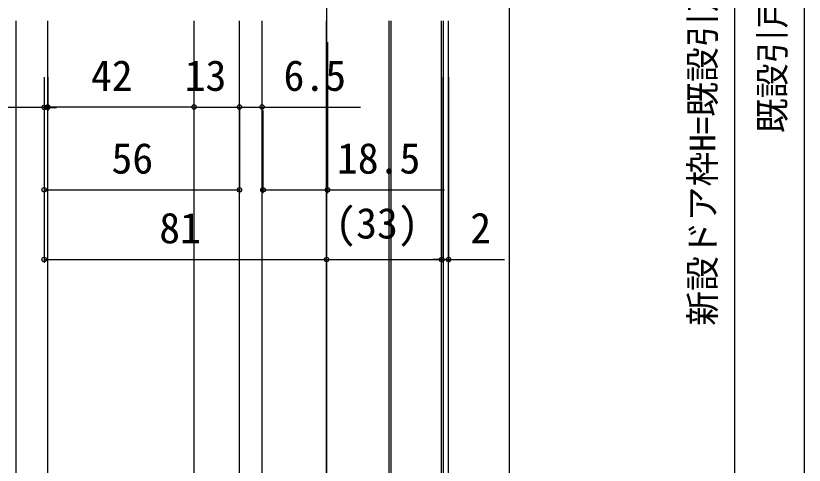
# Model space of a CAD drawing. Units: millimetres, scale not verified. Extents: x -525 to 525, y -783 to 779.
# Drawn here: x -282 to -55.9, y -93.5 to 35.6 of the extents above; entities that cross this region are included whole.
import ezdxf
from ezdxf.enums import TextEntityAlignment as Align

# ---------------------------------------------------------------- set-up
doc = ezdxf.new("R2010")
doc.units = ezdxf.units.MM
doc.header["$LTSCALE"] = 4
for name, color, linetype in [('0-4_YKK_12', 2, 'Continuous'), ('0-5_YKK_13', 4, 'Continuous'), ('0-7_YKK_D', 6, 'Continuous'), ('0-9_YSS_K', 3, 'Continuous')]:
    doc.layers.add(name, color=color, linetype=linetype)
doc.styles.add('ＭＳ ゴシック', font='')
doc.styles.get('ＭＳ ゴシック').set_extended_font_data('MS Gothic')

msp = doc.modelspace()

# ---------------------------------------------------------------- linework, layer by layer
at = {"layer": '0-4_YKK_12'}
for p, q in [((-192.898, 433.786), (-192.898, -282.049)), ((-281.897, -156.533), (-281.897, 34.06)), ((-217.898, -147.777), (-217.898, 34.06)), ((-211.398, -147.833), (-211.398, 34.06)), ((-192.898, -147.033), (-192.898, 34.06)), ((-174.9, -151.326), (-174.9, 34.06)), ((-174.4, -151.423), (-174.4, 34.06)), ((-159.9, -154.503), (-159.9, 34.06)), ((-159.4, -154.676), (-159.4, 34.06)), ((-157.9, -155.253), (-157.9, 34.06))]:
    msp.add_line(p, q, dxfattribs=at)
at = {"layer": '0-5_YKK_13'}
for p, q in [((-272.897, -156.533), (-272.897, 34.06)), ((-230.897, -156.533), (-230.897, 34.06))]:
    msp.add_line(p, q, dxfattribs=at)
at = {"layer": '0-7_YKK_D'}
for p, q in [((-55.897, 276.467), (-55.897, -156.533)), ((-75.897, 271.466), (-75.897, -156.533)), ((-192.641, 27.969), (-192.641, -15.387)), ((-273.898, 17.969), (-273.898, -15.387)), ((-273.898, 17.969), (-273.898, -35.387)), ((-273.898, 17.969), (-273.898, 8.258)), ((-272.898, 17.969), (-272.898, 8.258)), ((-192.898, 17.969), (-192.898, -35.387)), ((-192.898, 17.969), (-192.898, -35.387)), ((-159.897, 17.969), (-159.897, -35.387)), ((-159.897, 16.969), (-159.897, -35.387)), ((-157.9, 17.969), (-157.9, -35.387)), ((-273.898, 9.258), (-296.382, 9.258)), ((-272.898, 9.258), (-273.898, 9.258)), ((-230.898, 9.363), (-272.898, 9.363)), ((-272.898, 9.258), (-270.348, 9.258)), ((-230.898, 9.363), (-217.898, 9.363)), ((-217.898, 8.742), (-217.898, -15.387)), ((-211.398, 8.368), (-211.398, 8.363)), ((-211.141, 8.372), (-211.141, -15.387)), ((-273.898, -14.387), (-217.898, -14.387)), ((-273.898, -34.387), (-192.898, -34.387)), ((-192.898, -34.387), (-159.897, -34.387)), ((-159.897, -34.387), (-162.447, -34.387)), ((-159.897, -34.387), (-157.9, -34.387)), ((-157.9, -34.387), (-141.846, -34.387))]:
    msp.add_line(p, q, dxfattribs=at)
for points in [[(-217.898, 9.363), (-211.398, 9.363), (-183.139, 9.363)], [(-211.141, -14.387), (-192.641, -14.387), (-159.091, -14.387)]]:
    msp.add_lwpolyline(points, dxfattribs=at)
for centre in [(-273.898, 9.258), (-272.898, 9.363), (-272.898, 9.258), (-230.898, 9.363), (-230.898, 9.363), (-217.898, 9.363), (-217.898, 9.363), (-211.398, 9.363), (-273.898, -14.387), (-217.898, -14.387), (-211.141, -14.387), (-192.641, -14.387), (-273.898, -34.387), (-192.898, -34.387), (-192.898, -34.387), (-159.897, -34.387), (-159.897, -34.387), (-157.9, -34.387)]:
    msp.add_circle(centre, 0.637, dxfattribs=at)
at = {"layer": '0-9_YSS_K'}
msp.add_line((-140.498, 319.967), (-140.498, -157.433), dxfattribs=at)

# ---------------------------------------------------------------- texts
at = {"layer": '0-7_YKK_D', "style": 'ＭＳ ゴシック'}
for s, p in [('新設ドア枠H=既設引戸枠開口高－5', (-79.204, -53.443)), ('既設引戸枠開口高', (-59.204, 1.87))]:
    msp.add_text(s, height=7.331, rotation=90, dxfattribs=at).set_placement(p, align=Align.BOTTOM_LEFT)
for s, p in [('42', (-260.489, 11.363)), ('13', (-233.602, 11.363)), ('6.5', (-205.252, 11.363)), ('56', (-254.591, -12.387)), ('18.5', (-189.932, -12.387)), ('(33)', (-190.408, -31.023)), ('81', (-240.898, -32.387)), ('2', (-151.686, -32.387))]:
    msp.add_text(s, height=8.798, dxfattribs=at).set_placement(p, align=Align.BOTTOM_LEFT)

doc.saveas('drawing.dxf')
